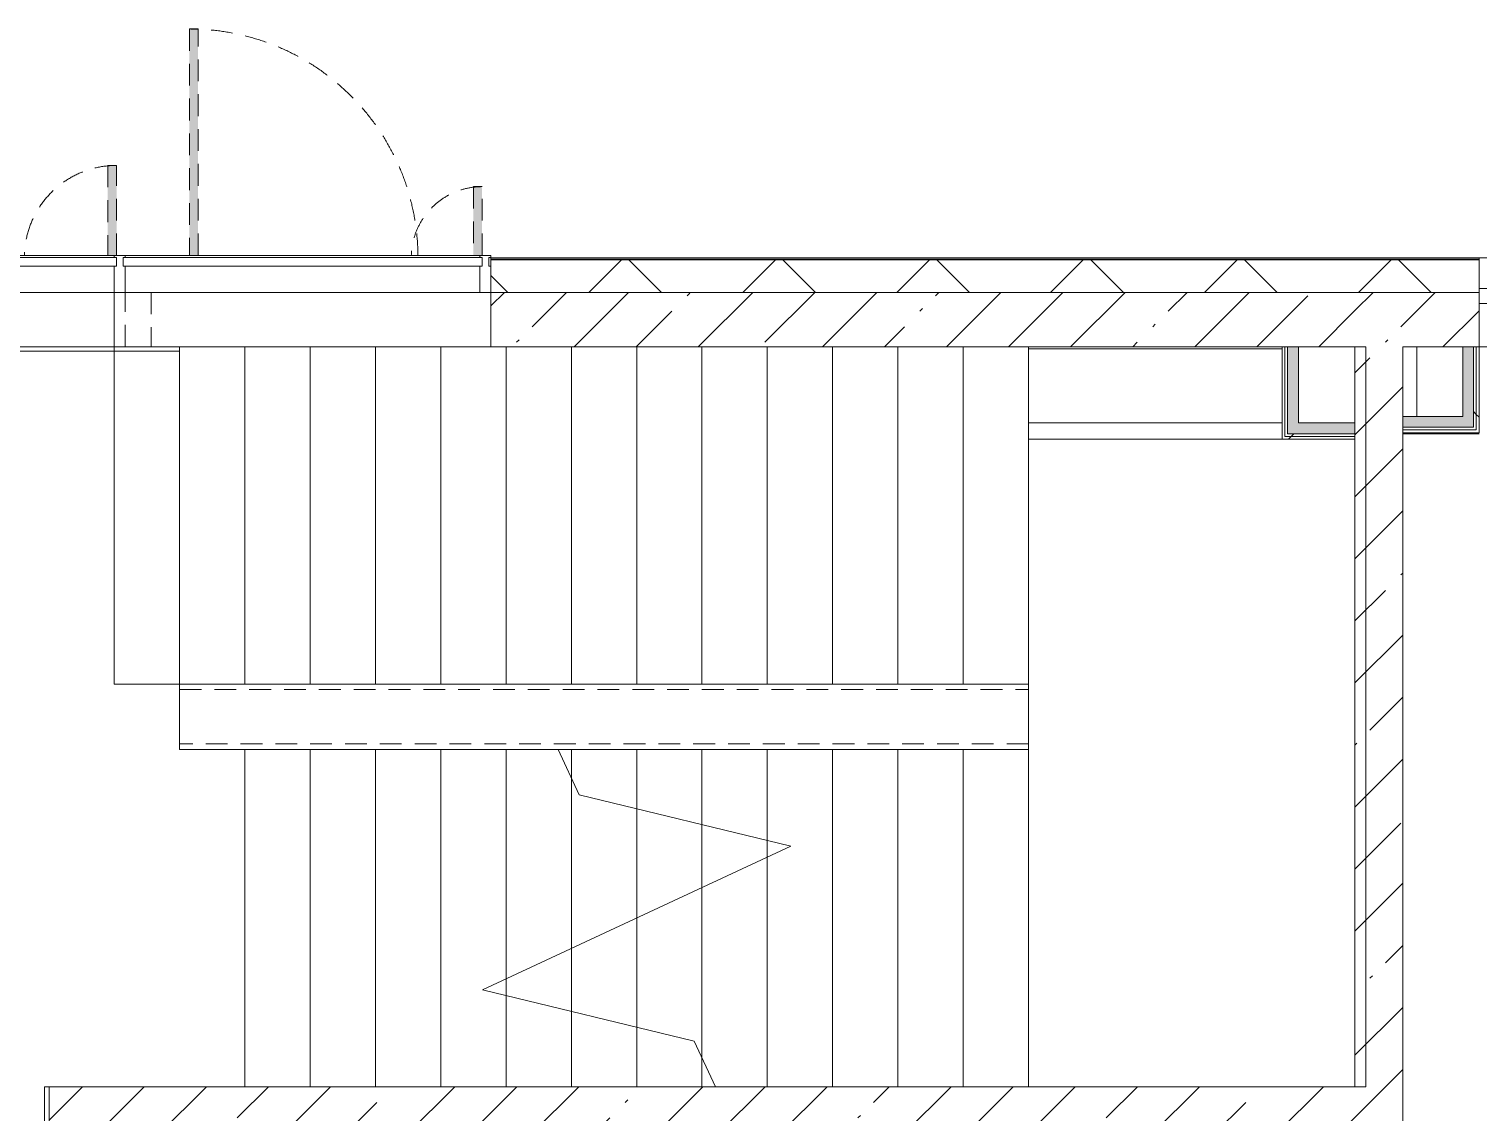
# Model space of a CAD drawing. Header units: millimetres. Extents: x -3238 to 193830, y -8553 to 29000.
# Drawn here: x 153445 to 160107, y 17634 to 22610 of the extents above; entities that cross this region are included whole.
import ezdxf

# ---------------------------------------------------------------- set-up
doc = ezdxf.new("R2010")
doc.units = ezdxf.units.MM
doc.linetypes.add('200_ШТРИХ__ш1_п0_6_', pattern=[160, 100, -60])
for name, color, linetype, lineweight in [('A-DETL-MBND-1', 7, '200_ШТРИХ__ш1_п0_6_', 9), ('A-GLAZ-2', 7, 'Continuous', 5), ('A-GLAZ-CWMG-4', 7, 'Continuous', 5), ('A-WALL', 7, 'Continuous', 9), ('A-WALL-3', 7, 'Continuous', 5), ('I-WALL-6', 7, 'Continuous', 5), ('S-STRS-2', 7, 'Continuous', 5), ('S-STRS-MBND-2', 7, 'Continuous', 5)]:
    doc.layers.add(name, color=color, linetype=linetype, lineweight=lineweight)
for name, color, linetype, lineweight, true_color in [('A-FLOR-3', 7, 'Continuous', 5, 0xaaaaaa), ('I-WALL-4', 7, 'Continuous', 5, 0xe7e7e7), ('I-WALL-5', 7, 'Continuous', 9, 0xe7e7e7)]:
    doc.layers.add(name, color=color, linetype=linetype, lineweight=lineweight, true_color=true_color)
pattern_1 = [(45, (58957.15, 0), (-285.1231, 285.1231), []), (45, (59242.27, 0), (-285.1231, 285.1231), [504.031, -100.806, 16.764, -84.042])]
pattern_2 = [(45, (58957.15, 0), (-530.33, 530.33), []), (135, (58957.15, 0), (-530.33, -530.33), [])]

# ---------------------------------------------------------------- blocks, each defined once
blk = doc.blocks.new('120_Окно_СКБ_1Ст - 120_Окно_СКБ_1Ст 900х2500_h_ с форточкой-22877787-2_3_1_птичка')
at = {"layer": 'A-GLAZ-2'}
for p, q in [((-450, -127), (-450, -57)), ((-450, -57), (-380, -57)), ((450, -57), (-450, -57)), ((-380, -57), (-380, -127)), ((380, -127), (380, -57)), ((380, -57), (450, -57)), ((450, -57), (450, -127)), ((-380, -127), (-450, -127)), ((-450, -127), (-400, -127)), ((-380, -127), (-400, -127)), ((-400, -127), (-400, -137)), ((380, -87), (-380, -87)), ((-380, -87), (-380, -127)), ((-330, -137), (-330, -87)), ((-330, -107), (330, -107)), ((330, -117), (-330, -117)), ((330, -137), (330, -87)), ((380, -127), (380, -87)), ((450, -127), (380, -127)), ((400, -127), (380, -127)), ((400, -127), (450, -127)), ((400, -137), (400, -127)), ((-400, -137), (400, -137)), ((400, -137), (-400, -137))]:
    blk.add_line(p, q, dxfattribs=at)
blk = doc.blocks.new('DRS_ДПУ_распашная__2Ст_Прямоугольная1 - ВН-4_ Нр_ДО_1500х2200 глухая-26741401-2_3_1_птичка')
at = {"layer": 'A-DETL-MBND-1'}
h = blk.add_hatch(color=256, dxfattribs=at)
h.paths.add_polyline_path([(-760, 10), (-730, 10), (-730, 1050), (-770, 1050), (-770, 10)])
h.paths.add_polyline_path([(-760, 0), (-760, 10), (-770, 0)])
h = blk.add_hatch(color=256, dxfattribs=at)
h.paths.add_polyline_path([(760, 0), (770, 0), (760, 10)])
h.paths.add_polyline_path([(760, 10), (770, 10), (770, 423.1), (730, 423.1), (730, 10)])
for p, q in [((-770, 1050), (-770, 10)), ((-730, 1050), (-770, 1050)), ((-730, 10), (-730, 1050)), ((770, 423.1), (730, 423.1)), ((730, 423.1), (730, 10)), ((770, 10), (770, 423.1))]:
    blk.add_line(p, q, dxfattribs=at)
for centre, radius, start, end in [((-770, 0), 1050, 0.55196, 90), ((770, 0), 423.1, 90, 178.61029)]:
    blk.add_arc(centre, radius, start, end, dxfattribs=at)
blk = doc.blocks.new('Прямоугольный импост - Импост структурный с накладкой - 170мм-23713241-2_3_1_птичка')
at = {"layer": 'A-DETL-MBND-1'}
for p, q in [((-10, 0), (0, 0)), ((0, 0), (0, -10))]:
    blk.add_line(p, q, dxfattribs=at)
blk = doc.blocks.new('DRS_ДПУ_распашная__2Ст_Прямоугольная1 - ВН-4_ Нр_ДО_1500х2200 глухая-26857260-2_3_1_птичка')
at = {"layer": 'A-DETL-MBND-1'}
blk.add_hatch(color=256, dxfattribs=at).paths.add_polyline_path([(-662.5, 10), (-632.5, 10), (-632.5, 1050), (-672.5, 1050), (-672.5, 10)])
h = blk.add_hatch(color=256, dxfattribs=at)
h.paths.add_polyline_path([(662.5, 0), (672.5, 0), (662.5, 10)])
h.paths.add_polyline_path([(632.5, 10), (672.5, 10), (672.5, 325.6), (632.5, 325.6), (632.5, 40)])
for p, q in [((-672.5, 1050), (-672.5, 10)), ((-632.5, 1050), (-672.5, 1050)), ((-632.5, 10), (-632.5, 1050)), ((672.5, 325.6), (632.5, 325.6)), ((632.5, 325.6), (632.5, 10)), ((672.5, 10), (672.5, 325.6))]:
    blk.add_line(p, q, dxfattribs=at)
for centre, radius, start, end in [((-672.5, 0), 1050, 0.55196, 90), ((672.5, 0), 325.6, 90, 178.15712)]:
    blk.add_arc(centre, radius, start, end, dxfattribs=at)
blk = doc.blocks.new('PNS_Панель прямоугольная1 - Нр_Стекло - 40мм-22959730-2_3_1_птичка')
at = {"layer": 'A-GLAZ-2'}
for p, q in [((-770, 0), (770, 0)), ((770, 0), (-770, 0)), ((-760, -40), (760, -40))]:
    blk.add_line(p, q, dxfattribs=at)
blk = doc.blocks.new('PNS_Панель прямоугольная1 - Нр_Стекло - 40мм-23689183-2_3_1_птичка')
at = {"layer": 'A-GLAZ-2'}
for p, q in [((-825, 0), (825, 0)), ((825, 0), (-825, 0)), ((-815, -40), (815, -40))]:
    blk.add_line(p, q, dxfattribs=at)
blk = doc.blocks.new('Прямоугольный импост - Импост структурный с накладкой - 170мм-22874516-2_3_1_птичка')
at = {"layer": 'A-GLAZ-CWMG-4'}
for p, q in [((-50, 40), (-50, 160)), ((-50, 160), (0, 160)), ((0, 160), (0, 40)), ((-40, 40), (-50, 40)), ((-50, -10), (-50, 0)), ((-50, 0), (-40, 0)), ((-40, 0), (-40, 40)), ((-10, 40), (-10, 0)), ((0, 40), (-10, 40)), ((-10, 0), (0, 0)), ((0, 0), (0, -10)), ((0, -10), (-50, -10))]:
    blk.add_line(p, q, dxfattribs=at)
blk = doc.blocks.new('Прямоугольный импост - Импост структурный с накладкой - 170мм-22855553-2_3_1_птичка')
at = {"layer": 'A-GLAZ-CWMG-4'}
for p, q in [((93360, 21560), (93360, 21570)), ((93360, 21570), (94880, 21570)), ((94880, 21570), (94880, 21560)), ((93360, 21400), (94880, 21400))]:
    blk.add_line(p, q, dxfattribs=at)
blk = doc.blocks.new('Прямоугольный импост - Импост структурный с накладкой - 170мм-23689142-2_3_1_птичка')
at = {"layer": 'A-GLAZ-CWMG-4'}
for p, q in [((94930, 21560), (94930, 21570)), ((94930, 21570), (96560, 21570)), ((96560, 21570), (96560, 21560)), ((94930, 21400), (96560, 21400))]:
    blk.add_line(p, q, dxfattribs=at)
blk = doc.blocks.new('Прямоугольный импост - Импост структурный с накладкой - 170мм-22874498-2_3_1_птичка')
at = {"layer": 'A-GLAZ-CWMG-4'}
for p, q in [((-25, 40), (-25, 160)), ((-25, 160), (25, 160)), ((25, 160), (25, 40)), ((-15, 40), (-25, 40)), ((-25, -10), (-25, 0)), ((-25, 0), (-15, 0)), ((-15, 0), (-15, 40)), ((15, 40), (15, 0)), ((25, 40), (15, 40)), ((15, 0), (25, 0)), ((25, 0), (25, -10)), ((25, -10), (-25, -10))]:
    blk.add_line(p, q, dxfattribs=at)
blk = doc.blocks.new('Зашивка приборов отопления31 - Зашивка приборов отопления-33324104-2_3_1_птичка')
at = {"layer": 'A-WALL-3'}
for p, q in [((126595, 120), (125430, 120)), ((126595, 45), (126595, 120)), ((126595, 45), (125430, 45)), ((125430, 45), (126595, 45)), ((126595, -295), (126595, 45)), ((125430, -295), (126595, -295))]:
    blk.add_line(p, q, dxfattribs=at)

msp = doc.modelspace()

# ---------------------------------------------------------------- hatches: boundary and pattern name
at = {"layer": 'A-WALL-3'}
h = msp.add_hatch(dxfattribs=at)
h.set_pattern_fill('FP_151', color=256, style=0, pattern_type=2)
h.set_pattern_definition([(45, (58957.15, 0), (-353.5534, 353.5534), []), (135, (58957.15, 0), (-353.5534, -353.5534), [])])
h.paths.add_polyline_path([(184037.2, 21400), (184187.2, 21400), (184187.2, 21550), (179107.4, 21550), (179107.4, 21400), (183888.4, 21400)])
h.paths.add_polyline_path([(168907.6, 21400), (170207.2, 21400), (170207.2, 21550), (168907.6, 21550)])
h.paths.add_polyline_path([(168007.6, 21400), (168007.6, 21550), (166707.6, 21550), (166707.6, 21400), (167232.7, 21400)])
h.paths.add_polyline_path([(171107.2, 21400), (172257.6, 21400), (172257.6, 21550), (171107.2, 21550)])
h.paths.add_polyline_path([(178207.4, 21400), (178207.4, 21550), (176857.6, 21550), (176857.6, 21400), (177642.5, 21400)])
h.paths.add_polyline_path([(165150.7, 21400), (165807.6, 21400), (165807.6, 21550), (164507.4, 21550), (164507.4, 21400), (165007.2, 21400)])
h.paths.add_polyline_path([(175560.5, 21400), (175957.6, 21400), (175957.6, 21550), (174557.6, 21550), (174557.6, 21400), (175057.6, 21400)])
h.paths.add_polyline_path([(161007.2, 21400), (162207.4, 21400), (162207.4, 21550), (161007.2, 21550)])
h.paths.add_polyline_path([(152138.5, 21400), (152267.2, 21400), (152267.2, 21550), (152017.2, 21550), (152017.2, 21400)])
h.paths.add_polyline_path([(156822.9, 21400), (160107.2, 21400), (160107.2, 21550), (155567.2, 21550), (155567.2, 21400)])
at = {"layer": 'I-WALL-4'}
for points in [[(160082.2, 20780), (160082.2, 21150), (160032.2, 21150), (160032.2, 20780)], [(159757.2, 20780), (160032.2, 20780), (160032.2, 20830), (159757.2, 20830)]]:
    msp.add_hatch(color=256, dxfattribs=at).paths.add_polyline_path(points)
at = {"layer": 'I-WALL-5'}
for points in [[(159277.2, 20750), (159277.2, 21150), (159227.2, 21150), (159227.2, 20750)], [(159537.2, 20750), (159537.2, 20800), (159277.2, 20800), (159277.2, 20750)]]:
    msp.add_hatch(color=256, dxfattribs=at).paths.add_polyline_path(points)
at = {"layer": 'I-WALL-6'}
h = msp.add_hatch(dxfattribs=at)
h.set_pattern_fill('FP_159', color=256, style=0, pattern_type=2)
h.set_pattern_definition(pattern_1)
h.paths.add_polyline_path([(159537.2, 21150), (159537.2, 21400), (155567.2, 21400), (155567.2, 21150), (159277.2, 21150)])
h.paths.add_polyline_path([(152138.5, 21150), (152267.2, 21150), (152267.2, 21400), (151987.2, 21400), (151987.2, 21150)])
h = msp.add_hatch(dxfattribs=at)
h.set_pattern_fill('FP_159', color=256, style=0, pattern_type=2)
h.set_pattern_definition(pattern_1)
h.paths.add_polyline_path([(159757.2, 17750), (159757.2, 21400), (159537.2, 21400), (159537.2, 17750)])
h = msp.add_hatch(dxfattribs=at)
h.set_pattern_fill('FP_159', color=256, style=0, pattern_type=2)
h.set_pattern_definition(pattern_1)
h.paths.add_polyline_path([(177397.7, 21150), (178207.4, 21150), (178207.4, 21400), (176857.6, 21400), (176857.6, 21150), (177187.7, 21150)])
h.paths.add_polyline_path([(175057.6, 21150), (175957.6, 21150), (175957.6, 21400), (175057.6, 21400), (175057.6, 21239.3)])
h.paths.add_polyline_path([(180167.2, 21150), (180167.2, 21400), (179807.2, 21400), (179807.2, 21150)])
h.paths.add_polyline_path([(172257.6, 21150), (172257.6, 21400), (171107.2, 21400), (171107.2, 21150), (171396.6, 21150)])
h.paths.add_polyline_path([(160094.7, 21150), (160107.2, 21150), (160107.2, 21400), (159757.2, 21400), (159757.2, 21150), (160082.2, 21150)])
h.paths.add_polyline_path([(162207.4, 21150), (162207.4, 21400), (161007.2, 21400), (161007.2, 21150)])
h.paths.add_polyline_path([(167232.7, 21150), (168007.6, 21150), (168007.6, 21400), (166707.6, 21400), (166707.6, 21150), (167182.2, 21150)])
h.paths.add_polyline_path([(165007.2, 21150), (165807.6, 21150), (165807.6, 21400), (165007.2, 21400)])
h.paths.add_polyline_path([(169307.2, 21150), (169307.2, 21400), (168907.6, 21400), (168907.6, 21150)])
h.paths.add_polyline_path([(170207.2, 21150), (170207.2, 21400), (170007.2, 21400), (170007.2, 21150)])
h = msp.add_hatch(dxfattribs=at)
h.set_pattern_fill('FP_255', color=256, style=0, pattern_type=2)
h.set_pattern_definition(pattern_2)
h.paths.add_polyline_path([(160094.7, 20767.5), (160094.7, 21150), (160082.2, 21150), (160082.2, 20767.5)])
h = msp.add_hatch(dxfattribs=at)
h.set_pattern_fill('FP_255', color=256, style=0, pattern_type=2)
h.set_pattern_definition(pattern_2)
h.paths.add_polyline_path([(160107.2, 20755), (160107.2, 21150), (160094.7, 21150), (160094.7, 20755)])
h = msp.add_hatch(dxfattribs=at)
h.set_pattern_fill('FP_255', color=256, style=0, pattern_type=2)
h.set_pattern_definition(pattern_2)
h.paths.add_polyline_path([(159537.2, 20725), (159537.2, 20737.5), (159214.7, 20737.5), (159214.7, 20725), (159277.2, 20725)])
h = msp.add_hatch(dxfattribs=at)
h.set_pattern_fill('FP_255', color=256, style=0, pattern_type=2)
h.set_pattern_definition(pattern_2)
h.paths.add_polyline_path([(159227.2, 20737.5), (159537.2, 20737.5), (159537.2, 20750), (159227.2, 20750)])
h = msp.add_hatch(dxfattribs=at)
h.set_pattern_fill('FP_159', color=256, style=0, pattern_type=2)
h.set_pattern_definition(pattern_1)
h.paths.add_polyline_path([(159677.2, 17530), (159757.2, 17530), (159757.2, 17750), (153537.2, 17750), (153537.2, 17530), (158904.8, 17530)])

# ---------------------------------------------------------------- linework, layer by layer
at = {"layer": 'A-DETL-MBND-1'}
for p, q in [((153887.2, 21150), (153887.2, 21400)), ((154007.2, 21400), (154007.2, 21150)), ((154137.2, 19575), (158037.2, 19575)), ((158037.2, 19325), (154137.2, 19325))]:
    msp.add_line(p, q, dxfattribs=at)
at = {"layer": 'A-FLOR-3'}
for p, q in [((153837.2, 21150), (153837.2, 21400)), ((154137.2, 21130), (152007.2, 21130)), ((154137.2, 21150), (152267.2, 21150)), ((154137.2, 19300), (154137.2, 21150)), ((159822.2, 21150), (159822.2, 20830)), ((160107.2, 20750), (159757.2, 20750)), ((154437.2, 19300), (154137.2, 19300)), ((153516.2, 13620), (153516.2, 17750)), ((153516.2, 17750), (153537.2, 17750))]:
    msp.add_line(p, q, dxfattribs=at)
at = {"layer": 'A-WALL'}
for p, q in [((160107.2, 21553), (155567.2, 21553)), ((160107.2, 21550), (155567.2, 21550)), ((155567.2, 21400), (159537.2, 21400)), ((160107.2, 21400), (159757.2, 21400)), ((159277.2, 21150), (159202.2, 21150)), ((159214.7, 20737.5), (159214.7, 21150)), ((159227.2, 20750), (159227.2, 21150)), ((160107.2, 21150), (160032.2, 21150)), ((160082.2, 20780), (160082.2, 21150)), ((160094.7, 20767.5), (160094.7, 21150)), ((159537.2, 20725), (159537.2, 20800)), ((159757.2, 20830), (159757.2, 20755)), ((159537.2, 20737.5), (159214.7, 20737.5)), ((159537.2, 20750), (159227.2, 20750)), ((159757.2, 20780), (160082.2, 20780)), ((159757.2, 20767.5), (160094.7, 20767.5))]:
    msp.add_line(p, q, dxfattribs=at)
at = {"layer": 'A-WALL-3'}
for p, q in [((168907.6, 21558), (155567.2, 21558)), ((155567.2, 21558), (155567.2, 21400)), ((160107.2, 21400), (160107.2, 21558)), ((159537.2, 21400), (159757.2, 21400))]:
    msp.add_line(p, q, dxfattribs=at)
at = {"layer": 'I-WALL-6'}
for p, q in [((155567.2, 21400), (155567.2, 21150)), ((160107.2, 21150), (160107.2, 21400)), ((155567.2, 21150), (159202.2, 21150)), ((159202.2, 21150), (159202.2, 20725)), ((159277.2, 21150), (159537.2, 21150)), ((159277.2, 20800), (159277.2, 21150)), ((159537.2, 21150), (159537.2, 20800)), ((159757.2, 21150), (160032.2, 21150)), ((159757.2, 20830), (159757.2, 21150)), ((160032.2, 21150), (160032.2, 20830)), ((164507.2, 21150), (160107.2, 21150)), ((160107.2, 20755), (160107.2, 21150)), ((159537.2, 20800), (159277.2, 20800)), ((160032.2, 20830), (159757.2, 20830)), ((159202.2, 20725), (159537.2, 20725)), ((159537.2, 20725), (159537.2, 17750)), ((159757.2, 15235), (159757.2, 20755)), ((159757.2, 20755), (160107.2, 20755)), ((153537.2, 17750), (153537.2, 13620)), ((159537.2, 17750), (153537.2, 17750))]:
    msp.add_line(p, q, dxfattribs=at)
at = {"layer": 'S-STRS-2'}
for p, q in [((153837.2, 19600), (153837.2, 21150)), ((154437.2, 21150), (154137.2, 21150)), ((154737.2, 21150), (154437.2, 21150)), ((154437.2, 19600), (154437.2, 21150)), ((154437.2, 19600), (154437.2, 21150)), ((155037.2, 21150), (154737.2, 21150)), ((154737.2, 19600), (154737.2, 21150)), ((154737.2, 19600), (154737.2, 21150)), ((155337.2, 21150), (155037.2, 21150)), ((155037.2, 19600), (155037.2, 21150)), ((155037.2, 19600), (155037.2, 21150)), ((155567.2, 21150), (155337.2, 21150)), ((155337.2, 19600), (155337.2, 21150)), ((155337.2, 19600), (155337.2, 21150)), ((155637.2, 19600), (155637.2, 21150)), ((155637.2, 19600), (155637.2, 21150)), ((155937.2, 19600), (155937.2, 21150)), ((155937.2, 19600), (155937.2, 21150)), ((156237.2, 19600), (156237.2, 21150)), ((156237.2, 19600), (156237.2, 21150)), ((156537.2, 19600), (156537.2, 21150)), ((156537.2, 19600), (156537.2, 21150)), ((156837.2, 19600), (156837.2, 21150)), ((156837.2, 19600), (156837.2, 21150)), ((157137.2, 19600), (157137.2, 21150)), ((157137.2, 19600), (157137.2, 21150)), ((157437.2, 19600), (157437.2, 21150)), ((157437.2, 19600), (157437.2, 21150)), ((157737.2, 19600), (157737.2, 21150)), ((157737.2, 19600), (157737.2, 21150)), ((158037.2, 21140), (158037.2, 21150)), ((158037.2, 21140), (158037.2, 21150)), ((158037.2, 19600), (158037.2, 20725)), ((158037.2, 19600), (158037.2, 20725)), ((154437.2, 19600), (154137.2, 19600)), ((154737.2, 19600), (154437.2, 19600)), ((155037.2, 19600), (154737.2, 19600)), ((155337.2, 19600), (155037.2, 19600)), ((155637.2, 19600), (155337.2, 19600)), ((155937.2, 19600), (155637.2, 19600)), ((156237.2, 19600), (155937.2, 19600)), ((156537.2, 19600), (156237.2, 19600)), ((156837.2, 19600), (156537.2, 19600)), ((157137.2, 19600), (156837.2, 19600)), ((157437.2, 19600), (157137.2, 19600)), ((157737.2, 19600), (157437.2, 19600)), ((158037.2, 19600), (157737.2, 19600)), ((158037.2, 19600), (158037.2, 19300)), ((154437.2, 19300), (154437.2, 17750)), ((154437.2, 19300), (154737.2, 19300)), ((154437.2, 19300), (154437.2, 17750)), ((154737.2, 19300), (155037.2, 19300)), ((154737.2, 19300), (154737.2, 17750)), ((154737.2, 19300), (154737.2, 17750)), ((155037.2, 19300), (155337.2, 19300)), ((155037.2, 19300), (155037.2, 17750)), ((155037.2, 19300), (155037.2, 17750)), ((155337.2, 19300), (155637.2, 19300)), ((155337.2, 19300), (155337.2, 17750)), ((155337.2, 19300), (155337.2, 17750)), ((155637.2, 19300), (155875.8, 19300)), ((155637.2, 19300), (155637.2, 18245.2)), ((155637.2, 19300), (155637.2, 18245.2)), ((155875.8, 19300), (155937.2, 19300)), ((155937.2, 19300), (156237.2, 19300)), ((155937.2, 19300), (155937.2, 19168.4)), ((155937.2, 19300), (155937.2, 19168.4)), ((156237.2, 19300), (156537.2, 19300)), ((156237.2, 19300), (156237.2, 19027.2)), ((156237.2, 19300), (156237.2, 19027.2)), ((156537.2, 19300), (156837.2, 19300)), ((156537.2, 19300), (156537.2, 18954.3)), ((156537.2, 19300), (156537.2, 18954.3)), ((156837.2, 19300), (157137.2, 19300)), ((156837.2, 19300), (156837.2, 18881.4)), ((156837.2, 19300), (156837.2, 18881.4)), ((157137.2, 19300), (157437.2, 19300)), ((157137.2, 19300), (157137.2, 17750)), ((157137.2, 19300), (157137.2, 17750)), ((157437.2, 19300), (157737.2, 19300)), ((157437.2, 19300), (157437.2, 17750)), ((157437.2, 19300), (157437.2, 17750)), ((157737.2, 19300), (158037.2, 19300)), ((157737.2, 19300), (157737.2, 17750)), ((157737.2, 19300), (157737.2, 17750)), ((158037.2, 19300), (158037.2, 17750)), ((158037.2, 19300), (158037.2, 17750)), ((155937.2, 19168.4), (155937.2, 18385.1)), ((155937.2, 19168.4), (155937.2, 18385.1)), ((156237.2, 19027.2), (156237.2, 18525)), ((156237.2, 19027.2), (156237.2, 18525)), ((156537.2, 18954.3), (156537.2, 18664.9)), ((156537.2, 18954.3), (156537.2, 18664.9)), ((156837.2, 18881.4), (156837.2, 18804.8)), ((156837.2, 18881.4), (156837.2, 18804.8)), ((156837.2, 18804.8), (156837.2, 17750)), ((156837.2, 18804.8), (156837.2, 17750)), ((156537.2, 18661.1), (156537.2, 17881.6)), ((156537.2, 18661.1), (156537.2, 17881.6)), ((156237.2, 18525), (156237.2, 18022.8)), ((156237.2, 18525), (156237.2, 18022.8)), ((155937.2, 18385.1), (155937.2, 18095.7)), ((155937.2, 18385.1), (155937.2, 18095.7)), ((155637.2, 18245.2), (155637.2, 18168.6)), ((155637.2, 18245.2), (155637.2, 18168.6)), ((155637.2, 18168.6), (155637.2, 17750)), ((155637.2, 18168.6), (155637.2, 17750)), ((155937.2, 18095.7), (155937.2, 17750)), ((155937.2, 18095.7), (155937.2, 17750)), ((156237.2, 18022.8), (156237.2, 17750)), ((156237.2, 18022.8), (156237.2, 17750)), ((156537.2, 17881.6), (156537.2, 17750)), ((156537.2, 17881.6), (156537.2, 17750)), ((156537.2, 17750), (156598.5, 17750))]:
    msp.add_line(p, q, dxfattribs=at)
at = {"layer": 'S-STRS-MBND-2'}
for p, q in [((153837.2, 19600), (153837.2, 21150)), ((158037.2, 21150), (153837.2, 21150)), ((154137.2, 19600), (154137.2, 21150)), ((154137.2, 19600), (154137.2, 21150)), ((154437.2, 19600), (154437.2, 21150)), ((154437.2, 19600), (154437.2, 21150)), ((154737.2, 19600), (154737.2, 21150)), ((154737.2, 19600), (154737.2, 21150)), ((155037.2, 19600), (155037.2, 21150)), ((155037.2, 19600), (155037.2, 21150)), ((155337.2, 19600), (155337.2, 21150)), ((155337.2, 19600), (155337.2, 21150)), ((155637.2, 19600), (155637.2, 21150)), ((155637.2, 19600), (155637.2, 21150)), ((155937.2, 19600), (155937.2, 21150)), ((155937.2, 19600), (155937.2, 21150)), ((156237.2, 19600), (156237.2, 21150)), ((156237.2, 19600), (156237.2, 21150)), ((156537.2, 19600), (156537.2, 21150)), ((156537.2, 19600), (156537.2, 21150)), ((156837.2, 19600), (156837.2, 21150)), ((156837.2, 19600), (156837.2, 21150)), ((157137.2, 19600), (157137.2, 21150)), ((157137.2, 19600), (157137.2, 21150)), ((157437.2, 19600), (157437.2, 21150)), ((157437.2, 19600), (157437.2, 21150)), ((157737.2, 19600), (157737.2, 21150)), ((157737.2, 19600), (157737.2, 21150)), ((159587.2, 21150), (158037.2, 21150)), ((158037.2, 19600), (158037.2, 21150)), ((158037.2, 19600), (158037.2, 21150)), ((159587.2, 17750), (159587.2, 21150)), ((158037.2, 19600), (153837.2, 19600)), ((158037.2, 19600), (158037.2, 19300)), ((155875.8, 19300), (158037.2, 19300)), ((155973, 19091.4), (155875.8, 19300)), ((155937.2, 19300), (155937.2, 19168.4)), ((155937.2, 19300), (155937.2, 19168.4)), ((156237.2, 19300), (156237.2, 19027.2)), ((156237.2, 19300), (156237.2, 19027.2)), ((156537.2, 19300), (156537.2, 18954.3)), ((156537.2, 19300), (156537.2, 18954.3)), ((156837.2, 19300), (156837.2, 18881.4)), ((156837.2, 19300), (156837.2, 18881.4)), ((157137.2, 19300), (157137.2, 17750)), ((157137.2, 19300), (157137.2, 17750)), ((157437.2, 19300), (157437.2, 17750)), ((157437.2, 19300), (157437.2, 17750)), ((157737.2, 19300), (157737.2, 17750)), ((157737.2, 19300), (157737.2, 17750)), ((158037.2, 19300), (158037.2, 17750)), ((158037.2, 19300), (158037.2, 17750)), ((156945.2, 18855.2), (155973, 19091.4)), ((155529.1, 18194.8), (156945.2, 18855.2)), ((156837.2, 18804.8), (156837.2, 17750)), ((156837.2, 18804.8), (156837.2, 17750)), ((156537.2, 18664.9), (156537.2, 17881.6)), ((156537.2, 18664.9), (156537.2, 17881.6)), ((156237.2, 18525), (156237.2, 18022.8)), ((156237.2, 18525), (156237.2, 18022.8)), ((155937.2, 18385.1), (155937.2, 18095.7)), ((155937.2, 18385.1), (155937.2, 18095.7)), ((156501.3, 17958.6), (155529.1, 18194.8)), ((155637.2, 18245.2), (155637.2, 18168.6)), ((155637.2, 18245.2), (155637.2, 18168.6)), ((156598.5, 17750), (156501.3, 17958.6)), ((156598.5, 17750), (158037.2, 17750)), ((158037.2, 17750), (159587.2, 17750))]:
    msp.add_line(p, q, dxfattribs=at)

# ---------------------------------------------------------------- block references
at = {"layer": 'A-DETL-MBND-1'}
for name, p in [('DRS_ДПУ_распашная__2Ст_Прямоугольная1 - ВН-4_ Нр_ДО_1500х2200 глухая-26741401-2_3_1_птичка', (153077.2, 21560)), ('DRS_ДПУ_распашная__2Ст_Прямоугольная1 - ВН-4_ Нр_ДО_1500х2200 глухая-26857260-2_3_1_птичка', (154854.7, 21560))]:
    msp.add_blockref(name, p, dxfattribs=at)
at = {"layer": 'A-DETL-MBND-1', "extrusion": (0, 0, -1), "rotation": 180}
msp.add_blockref('Прямоугольный импост - Импост структурный с накладкой - 170мм-23713241-2_3_1_птичка', (-155567.2, 21560), dxfattribs=at)
at = {"layer": 'A-GLAZ-2'}
for name, p in [('PNS_Панель прямоугольная1 - Нр_Стекло - 40мм-22959730-2_3_1_птичка', (153077.2, 21560)), ('PNS_Панель прямоугольная1 - Нр_Стекло - 40мм-23689183-2_3_1_птичка', (154702.2, 21560)), ('120_Окно_СКБ_1Ст - 120_Окно_СКБ_1Ст 900х2500_h_ с форточкой-22877787-2_3_1_птичка', (160557.2, 21475))]:
    msp.add_blockref(name, p, dxfattribs=at)
at = {"layer": 'A-GLAZ-CWMG-4'}
for name in ['Прямоугольный импост - Импост структурный с накладкой - 170мм-22855553-2_3_1_птичка', 'Прямоугольный импост - Импост структурный с накладкой - 170мм-23689142-2_3_1_птичка']:
    msp.add_blockref(name, (58957.2, 0), dxfattribs=at)
at = {"layer": 'A-GLAZ-CWMG-4', "extrusion": (0, 0, -1), "rotation": 180}
for name, p in [('Прямоугольный импост - Импост структурный с накладкой - 170мм-22874498-2_3_1_птичка', (-153862.2, 21560)), ('Прямоугольный импост - Импост структурный с накладкой - 170мм-22874516-2_3_1_птичка', (-155567.2, 21560))]:
    msp.add_blockref(name, p, dxfattribs=at)
at = {"layer": 'A-WALL-3', "rotation": 180}
msp.add_blockref('Зашивка приборов отопления31 - Зашивка приборов отопления-33324104-2_3_1_птичка', (284632.2, 20845), dxfattribs=at)

doc.saveas('drawing.dxf')
